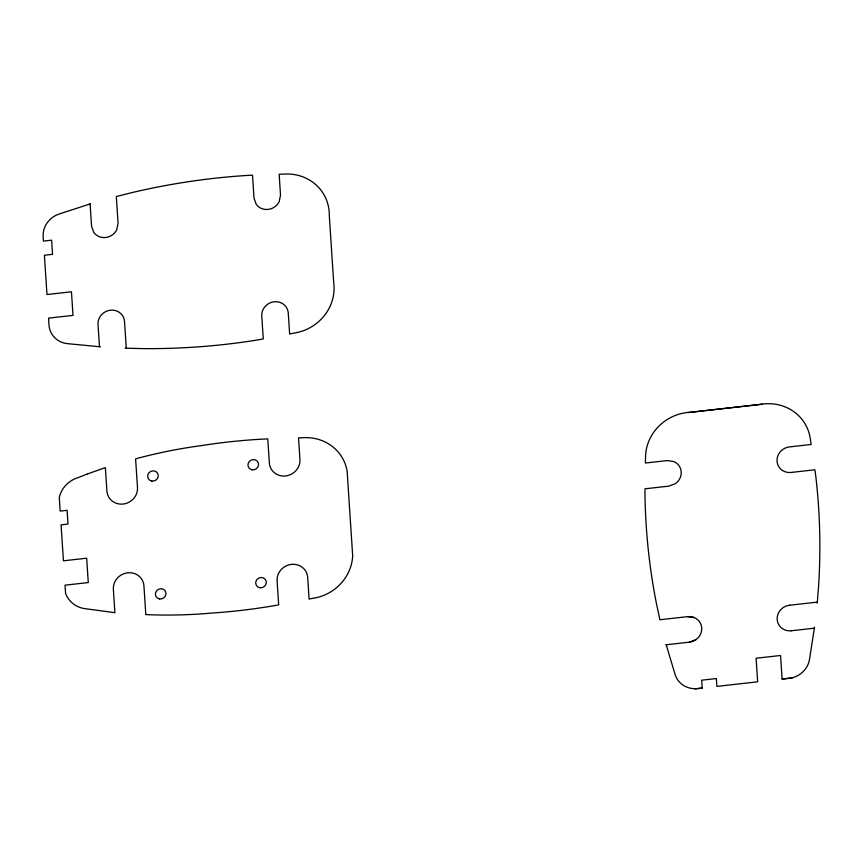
<?xml version="1.0" encoding="UTF-8"?>
<svg xmlns="http://www.w3.org/2000/svg" width="863" height="863" viewBox="0 0 863 863"><rect width="100%" height="100%" fill="white"/><g stroke="black" fill="none" stroke-linecap="round" stroke-linejoin="round"><path stroke-width="1.29" d="M817.239 603.118L818.599 585.869A666.204 626.43 -29.2 0 0 815.751 475.88L814.888 469.785L791.134 472.449A13.463 12.665 -29.2 0 1 777.034 461.155A13.463 12.665 -29.2 0 1 789.451 446.905L811.188 444.467L810.422 439.752A45.113 42.416 -29.2 0 0 760.195 404.456L690.422 412.266A45.113 42.416 -29.2 0 0 645.535 458.221L645.384 463.032L667.131 460.594L673.863 461.565A13.463 12.665 -29.2 0 1 675.319 483.69L668.803 486.139L644.985 488.803L644.985 495.006A666.204 626.43 -29.2 0 0 656.527 604.014L659.915 619.742L687.649 616.635L694.381 617.606M814.521 627.174L809.526 659.289A22.298 20.96 -29.2 0 1 789.181 678.307L782.105 679.052L780.562 655.492L756.096 658.232L757.649 681.813L716.873 686.398L716.355 678.545L701.684 680.184L702.202 688.059L695.028 688.911M695.837 639.731L689.321 642.18M90.097 203.927L59.051 214.067A22.298 20.96 -29.2 0 0 43.172 236.645L43.441 241.101L51.618 240.184L52.546 254.337L44.391 255.243L46.99 294.542L71.456 291.802L73.01 315.383L48.565 318.113L48.964 324.93A22.298 20.96 -29.2 0 0 67.562 343.657L100.518 346.829M688.232 412.557L762.385 404.164M782.105 679.052L792.482 677.876M789.483 605.233L817.315 602.126M665.999 644.79L689.418 642.169A13.463 12.665 -29.2 0 0 701.727 627.833A13.463 12.665 -29.2 0 0 687.552 616.646M791.263 630.767L814.381 628.178M702.202 688.059L697.574 688.555A22.298 20.96 -29.2 0 1 675.049 674.348L666.204 644.769M125.254 348.199L143.021 348.609A666.204 626.43 -29.2 0 0 256.915 340.076L263.269 338.911L261.759 316.02A13.463 12.665 -29.2 0 1 274.175 301.77A13.463 12.665 -29.2 0 1 288.264 313.053L289.644 334.003L294.553 333.01A45.113 42.416 -29.2 0 0 333.69 282.46L329.278 215.211A45.113 42.416 -29.2 0 0 284.11 174.099L279.148 174.218L280.518 195.167L279.159 201.748A13.463 12.665 -29.2 0 1 256.214 204.315L254.013 198.134L252.503 175.178L246.095 175.502A666.204 626.43 -29.2 0 0 132.762 192.417L116.311 196.516L118.069 223.247L116.71 229.828A13.463 12.665 -29.2 0 1 93.765 232.406L91.564 226.214L90.086 203.733M126.278 348.221L124.52 321.489A13.463 12.665 -29.2 0 0 110.432 310.205A13.463 12.665 -29.2 0 0 98.015 324.456L99.482 346.743M791.36 630.756A13.463 12.665 -29.2 0 1 777.175 619.526A13.463 12.665 -29.2 0 1 789.58 605.222M87.864 473.809L77.907 477.681A26.138 24.585 -29.2 0 0 59.277 497.584L60.173 511.101L67.098 510.324L68.004 524.078L61.068 524.855L63.431 560.81L86.678 558.21L88.274 582.568L65.038 585.168L65.577 593.377A26.138 24.585 -29.2 0 0 86.527 608.857L114.898 612.687L113.355 589.256A15.534 14.606 -29.2 0 1 127.681 572.816A15.534 14.606 -29.2 0 1 143.938 585.837L145.825 614.575L148.975 614.726A491.36 462.029 -29.2 0 0 212.19 613.032A589.548 554.348 -29.2 0 0 270.594 606.29L278.684 604.887L277.099 580.821A15.534 14.606 -29.2 0 1 291.424 564.38A15.534 14.606 -29.2 0 1 307.681 577.401L309.105 599.095L311.953 598.447A44.736 42.06 -29.2 0 0 352.676 555.783L347.099 470.82A44.736 42.06 -29.2 0 0 301.403 437.832L298.512 437.821L299.936 459.515A15.534 14.606 -29.2 0 1 285.621 475.966A15.534 14.606 -29.2 0 1 269.353 462.935L267.778 438.868L259.623 439.289A589.548 554.348 -29.2 0 0 201.198 445.632A491.36 462.029 -29.2 0 0 138.684 458.016L135.599 458.857L137.487 487.595A15.534 14.606 -29.2 0 1 123.161 504.046A15.534 14.606 -29.2 0 1 106.904 491.025L105.362 467.595L87.864 473.809M259.946 587.714A5.383 5.059 -29.2 0 0 266.031 580.734A5.383 5.059 -29.2 0 0 257.012 579.44A5.383 5.059 -29.2 0 0 259.946 587.714M159.644 598.944A5.383 5.059 -29.2 0 0 165.728 591.964A5.383 5.059 -29.2 0 0 156.71 590.67A5.383 5.059 -29.2 0 0 159.644 598.944M252.201 469.828A5.383 5.059 -29.2 0 0 258.285 462.848A5.383 5.059 -29.2 0 0 249.267 461.554A5.383 5.059 -29.2 0 0 252.201 469.828M151.899 481.058A5.383 5.059 -29.2 0 0 157.983 474.078A5.383 5.059 -29.2 0 0 148.965 472.784A5.383 5.059 -29.2 0 0 151.899 481.058"/></g></svg>
